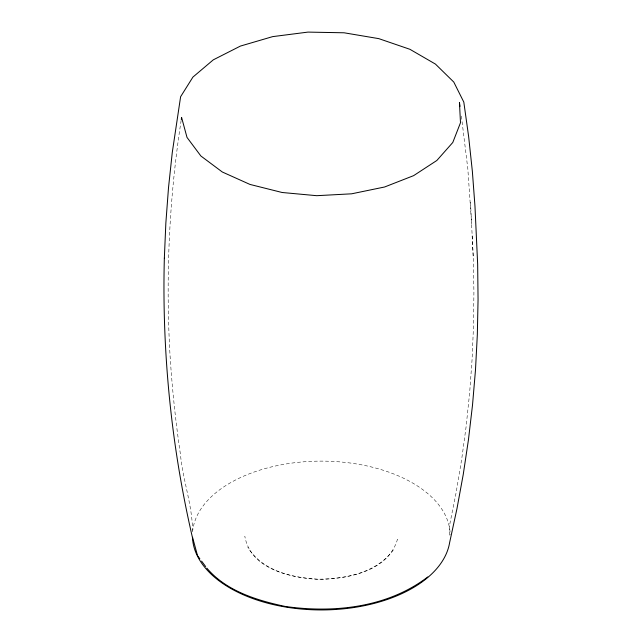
<?xml version="1.0" encoding="UTF-8"?>
<svg xmlns="http://www.w3.org/2000/svg" width="642" height="642" viewBox="0 0 642 642"><rect width="100%" height="100%" fill="white"/><g stroke="black" fill="none" stroke-linecap="round" stroke-linejoin="round"><path stroke-width="0.48" stroke-dasharray="3.21 2.41" d="M181.156 120.383C169.247 197.455 165.564 275.763 169.937 353.622C172 387.303 175.499 420.879 180.426 454.263C182.793 479.847 192.215 504.636 192.536 530.316M393.273 550.058C376.3 572.913 345.701 578.907 318.809 579.188C292.704 577.904 262.474 571.139 247.82 547.297M461.381 116.098L467.825 168.766L471.629 224.074M472.143 235.871L473.29 257.956L473.916 291.829L473.515 325.638L472.087 359.36L469.631 392.96L466.148 426.384L461.638 459.608L456.117 492.583L449.585 525.276L449.585 535.203M470.498 202.238L473.29 257.956M397.486 539.473L397.486 539.256C388.089 571.605 347.908 578.843 318.809 579.397C290.73 577.864 250.549 569.237 244.851 536.359L244.851 536.568M192.6 531.865A128.881 74.408 0 0 1 323.857 461.133A128.881 74.408 0 0 1 450.202 534.786"/><path stroke-width="0.96" d="M181.301 119.404L181.582 117.43L187.007 137.42L200.882 155.998L222.317 172.008L249.979 184.431L282.119 192.496L316.731 195.69L351.623 193.812L384.614 186.991L413.625 175.643L436.841 160.484L452.795 142.468L460.491 122.726L459.447 102.503L460.001 106.387M427.789 576.941C387.599 607.613 333.968 613.375 285.192 606.441C256.776 600.366 226.217 591.033 206.836 568.138M197.543 555.683L199.863 558.797M201.604 561.132L205.673 566.581M192.536 537.266L197.287 554.76M164.344 258.228C161.88 352.113 171.326 446.262 192.496 537.755A128.881 74.408 0 0 0 317.084 609.9A128.881 74.408 0 0 0 449.617 542.642L456.968 508.673L463.259 474.382L468.443 439.81L472.52 404.998L475.481 369.985L477.327 334.811L478.057 299.533L477.656 264.183L474.976 206.315L472.36 171.342L468.636 136.594L463.813 102.11L453.782 82.056L435.42 64.072L409.893 49.29L378.804 38.64L344.096 32.79L307.967 32.1L272.665 36.626L240.429 46.072L213.28 59.85L192.913 77.096L180.611 96.725L172.273 152.507L168.509 187.657L165.861 222.918L164.344 258.228"/></g></svg>
